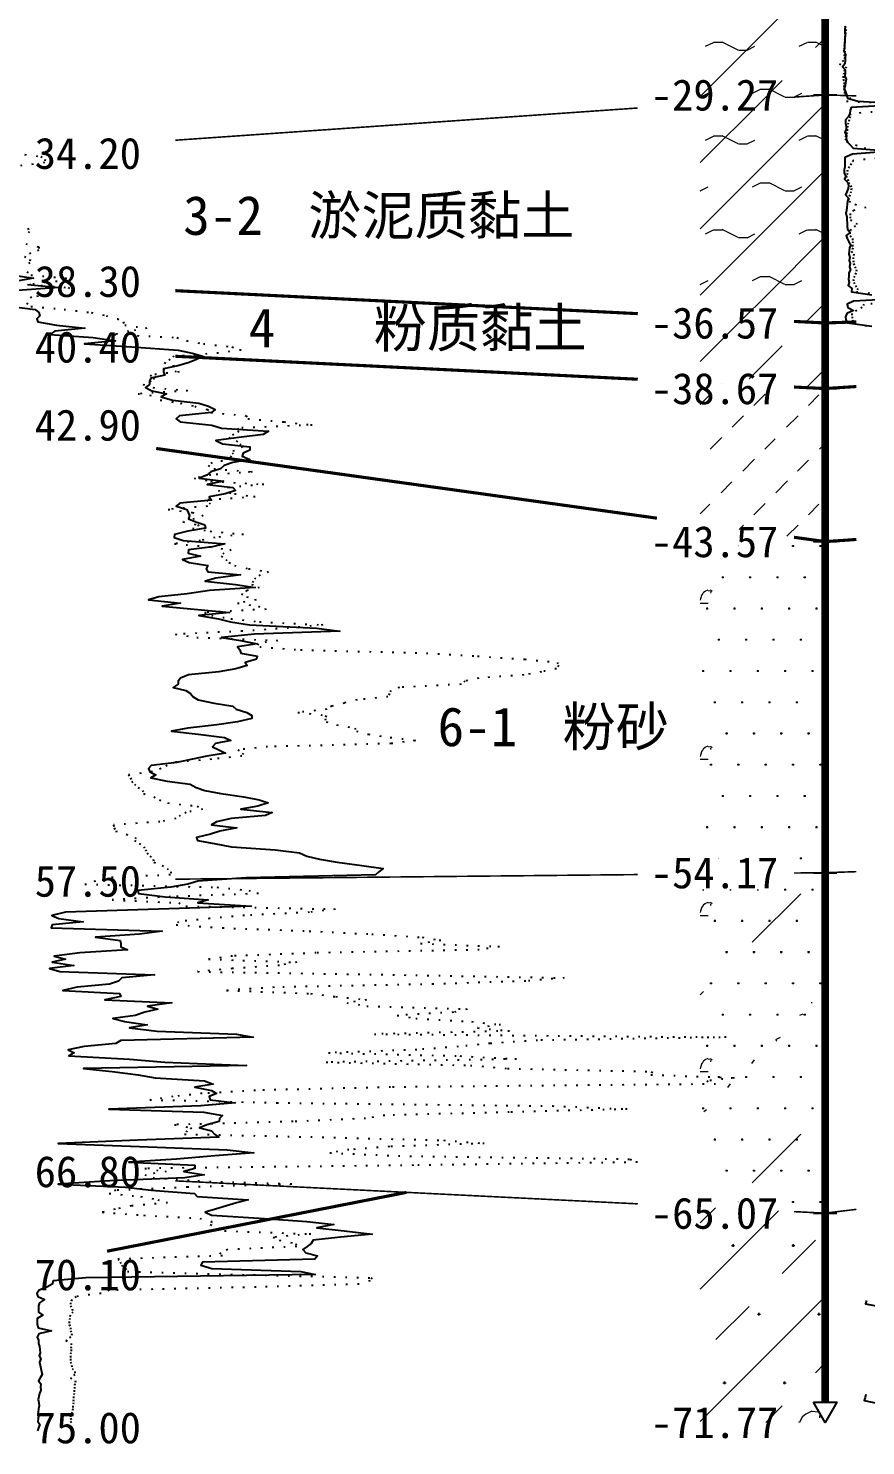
# Model space of a CAD drawing. Extents: x -37 to 3540, y -1485 to 297.
# Drawn here: x 1055.6 to 1109.2, y -1418.6 to -1327.8 of the extents above; entities that cross this region are included whole.
import ezdxf
from ezdxf.enums import TextEntityAlignment as Align

# ---------------------------------------------------------------- set-up
doc = ezdxf.new("R2010")
doc.units = 0
doc.linetypes.add('DOT', pattern=[6.35, 0, -6.35])
for name, color, linetype in [('CURVE', 200, 'CONTINUOUS'), ('HOLE', 41, 'CONTINUOUS'), ('STRATUM', 241, 'CONTINUOUS')]:
    doc.layers.add(name, color=color, linetype=linetype)
doc.layers.add('HATCH', color=7, linetype='CONTINUOUS', lineweight=13)
doc.styles.add('ST', font='')
doc.styles.get('ST').set_extended_font_data('SimSun')
pattern_1 = [(45, (818.5277, -1485), (-4.24264, 4.24264), [10, 0]), (45, (819.5887, -1488.182), (-2.12132, 6.36396), [3, -3])]
pattern_2 = [(82.875, (817.693, -1486.206), (0.0003693, 10.0001764), [0.0893, -80.5337]), (143.13, (817.794, -1486.2818), (-29.999964, 20.000054), [0.12627, -49.87373]), (172.875, (817.9713, -1486.304), (-70.0002457, 9.9996603), [0.17857, -80.44443]), (206.565, (818.1497, -1486.2147), (-9.999705, -9.99969), [0.19954, -22.16046]), (243.435, (818.239, -1486.0363), (9e-06, -9.999696), [0.19954, -22.16146]), (255.964, (818.3282, -1485.679), (-0.0002, -9.999501), [0.36813, -40.86287]), (255.964, (818.6383, -1484.439), (-0.0002, -9.999501), [1.27838, -39.95262]), (255.964, (818.7068, -1484.165), (-0.0002, -9.999501), [0.28235, -40.94865]), (216.87, (818.897, -1483.9108), (-9.999982, -10.000018), [0.12627, -49.87373]), (243.435, (818.796, -1483.9865), (9e-06, -9.999696), [0.19954, -22.16146]), (206.565, (819.0755, -1483.8215), (-9.999705, -9.99969), [0.19954, -22.16046]), (172.875, (819.2527, -1483.8437), (-70.0002457, 9.9996603), [0.17857, -80.44443]), (143.13, (819.3537, -1483.9194), (-29.999964, 20.000054), [0.12627, -49.87373]), (82.875, (819.3426, -1484.008), (0.0003693, 10.0001764), [0.0893, -80.5337]), (0, (818.198, -1484.66), (0, 10), [0.89286, -9.10714]), (0, (818.5527, -1485), (1, 2), [0, -1.75]), (0, (818.5277, -1484.975), (1, 2), [0, -1.75]), (0, (818.5277, -1485), (1, 2), [0, -1.75]), (0, (818.5027, -1485), (1, 2), [0, -1.75]), (0, (818.5277, -1485.025), (1, 2), [0, -1.75])]

msp = doc.modelspace()

# ---------------------------------------------------------------- hatches: boundary and pattern name
at = {"layer": 'HATCH'}
h = msp.add_hatch(dxfattribs=at)
h.set_pattern_fill('YNFNT', color=251, style=0)
h.set_pattern_definition([(45, (818.5277, -1485), (-4.24264, 4.24264), [10, 0]), (45, (819.5887, -1488.182), (-2.12132, 6.36396), [3, -3]), (26.565, (819.6018, -1485.2536), (5.999823, 5.999812), [0.567, -12.849]), (0, (819.035, -1485.2536), (0, 6), [0.567, -5.433]), (26.565, (816.9464, -1485), (5.999823, 5.999812), [0.567, -12.849]), (0, (817.4535, -1484.7464), (0, 6), [0.567, -5.433]), (153.435, (819.0348, -1485.2536), (-5.999818, -5e-06), [1.134, -12.2826]), (26.565, (822.6018, -1482.2536), (5.999823, 5.999812), [0.567, -12.849]), (0, (822.035, -1482.2536), (0, 6), [0.567, -5.433]), (26.565, (819.9464, -1482), (5.999823, 5.999812), [0.567, -12.849]), (0, (820.4535, -1481.7464), (0, 6), [0.567, -5.433]), (153.435, (822.0348, -1482.2536), (-5.999818, -5e-06), [1.134, -12.2826])])
h.paths.add_polyline_path([(1106.601, -1307.114), (1098.601, -1307.224), (1098.601, -1332.671), (1106.601, -1332.114)])
h.paths.add_polyline_path([(1094.531, -1333.603), (1104.089, -1333.603), (1104.089, -1330.67), (1094.531, -1330.67)], flags=9)
h.paths.add_polyline_path([(1094.531, -1308.603), (1104.089, -1308.603), (1104.089, -1305.67), (1094.531, -1305.67)], flags=9)
h = msp.add_hatch(dxfattribs=at)
h.set_pattern_fill('YNNT', color=251, style=0)
h.set_pattern_definition([(45, (818.5277, -1485), (-2.12132, 2.12132), [10, 0]), (26.565, (819.6018, -1485.2536), (5.999823, 5.999812), [0.567, -12.849]), (0, (819.035, -1485.2536), (0, 6), [0.567, -5.433]), (26.565, (816.9464, -1485), (5.999823, 5.999812), [0.567, -12.849]), (0, (817.4535, -1484.7464), (0, 6), [0.567, -5.433]), (153.435, (819.0348, -1485.2536), (-5.999818, -5e-06), [1.134, -12.2826]), (26.565, (822.6018, -1482.2536), (5.999823, 5.999812), [0.567, -12.849]), (0, (822.035, -1482.2536), (0, 6), [0.567, -5.433]), (26.565, (819.9464, -1482), (5.999823, 5.999812), [0.567, -12.849]), (0, (820.4535, -1481.7464), (0, 6), [0.567, -5.433]), (153.435, (822.0348, -1482.2536), (-5.999818, -5e-06), [1.134, -12.2826])])
h.paths.add_polyline_path([(1106.601, -1332.114), (1098.601, -1332.671), (1098.601, -1346.317), (1106.601, -1346.714)])
h.paths.add_polyline_path([(1094.531, -1348.203), (1104.089, -1348.203), (1104.089, -1345.27), (1094.531, -1345.27)], flags=9)
h.paths.add_polyline_path([(1094.531, -1333.603), (1104.089, -1333.603), (1104.089, -1330.67), (1094.531, -1330.67)], flags=9)
h = msp.add_hatch(dxfattribs=at)
h.set_pattern_fill('FZNT', color=32, style=0)
h.set_pattern_definition(pattern_1)
h.paths.add_polyline_path([(1106.601, -1346.714), (1098.601, -1346.317), (1098.601, -1350.517), (1106.601, -1350.914)])
h.paths.add_polyline_path([(1094.531, -1352.403), (1104.089, -1352.403), (1104.089, -1349.47), (1094.531, -1349.47)], flags=9)
h.paths.add_polyline_path([(1094.531, -1348.203), (1104.089, -1348.203), (1104.089, -1345.27), (1094.531, -1345.27)], flags=9)
h = msp.add_hatch(dxfattribs=at)
h.set_pattern_fill('NZFT', color=52, style=0)
h.set_pattern_definition([(45, (818.5277, -1485), (-6e-07, 6.99998), [0.9473, -8.9522]), (45, (819.9277, -1483.6), (-6e-07, 6.99998), [0.9869, -8.9126]), (45, (821.3277, -1482.2), (-6e-07, 6.99998), [1.06018, -8.83931]), (45, (822.7277, -1480.8), (-6e-07, 6.99998), [0.94918, -8.95032]), (45, (824.1277, -1479.4), (-6e-07, 6.99998), [1.0365, -8.863]), (45, (822.0277, -1485), (-6e-07, 6.99998), [1.01335, -8.88615]), (45, (823.4277, -1483.6), (-6e-07, 6.99998), [1.07896, -12.12037]), (45, (824.8277, -1482.2), (-6e-07, 6.99998), [0.99882, -8.90067]), (45, (819.2277, -1480.8), (-4e-07, 6.99998), [1.05533, -8.84416]), (45, (820.6277, -1479.4), (-4e-07, 6.99998), [1.0365, -8.863])])
h.paths.add_polyline_path([(1106.601, -1350.914), (1098.601, -1350.517), (1098.601, -1359.6), (1106.601, -1360.714)])
h.paths.add_polyline_path([(1094.531, -1362.203), (1104.089, -1362.203), (1104.089, -1359.27), (1094.531, -1359.27)], flags=9)
h.paths.add_polyline_path([(1094.531, -1352.403), (1104.089, -1352.403), (1104.089, -1349.47), (1094.531, -1349.47)], flags=9)
h = msp.add_hatch(dxfattribs=at)
h.set_pattern_fill('FS', color=142, style=0)
h.set_pattern_definition(pattern_2)
h.paths.add_polyline_path([(1106.601, -1360.714), (1098.601, -1359.6), (1098.601, -1381.994), (1106.601, -1381.914)])
h.paths.add_polyline_path([(1094.534, -1383.4), (1104.087, -1383.4), (1104.087, -1380.484), (1094.534, -1380.484)], flags=9)
h.paths.add_polyline_path([(1094.531, -1362.203), (1104.089, -1362.203), (1104.089, -1359.27), (1094.531, -1359.27)], flags=9)
h = msp.add_hatch(dxfattribs=at)
h.set_pattern_fill('FS', color=142, style=0)
h.set_pattern_definition(pattern_2)
h.paths.add_polyline_path([(1106.601, -1381.914), (1098.601, -1381.994), (1098.601, -1403.317), (1106.601, -1403.714)])
h.paths.add_polyline_path([(1094.531, -1405.203), (1104.089, -1405.203), (1104.089, -1402.27), (1094.531, -1402.27)], flags=9)
h.paths.add_polyline_path([(1094.534, -1383.4), (1104.087, -1383.4), (1104.087, -1380.484), (1094.534, -1380.484)], flags=9)
h = msp.add_hatch(dxfattribs=at)
h.set_pattern_fill('SZFT', color=142, scale=2.2, style=0)
h.set_pattern_definition([(45, (818.528, -1485), (-2e-06, 15.39996), [4.3383, -17.4406]), (45, (824.716, -1478.777), (-2e-06, 15.39996), [4.3861, -17.3928]), (45, (829.676, -1473.819), (-2e-06, 15.39996), [3.98994, -17.78894]), (26.565, (818.528, -1477.3), (15.4, 15.4), [0.2123, -34.22315]), (36.8699, (820.0677, -1475.76), (15.4, 15.4), [0.43504, -76.56496]), (315, (826.228, -1469.653), (15.39996, 3e-06), [0.0727, -21.7062]), (26.565, (826.228, -1485), (15.4, 15.4), [0.31845, -34.117]), (26.565, (827.768, -1483.46), (15.4, 15.4), [0.2316, -34.2038]), (90, (828.538, -1482.69), (-15.4, -1e-06), [0.0633, -15.3367]), (26.565, (829.308, -1481.92), (15.4, 15.4), [0.2002, -68.6707]), (36.8699, (830.8477, -1480.38), (15.4, 15.4), [0.2435, -76.7565]), (45, (832.388, -1478.84), (-5e-07, 15.39996), [0.24005, -21.53884]), (315, (833.739, -1477.195), (15.39996, 3e-06), [0.0727, -21.7062]), (36.8699, (821.6077, -1474.22), (15.4, 15.4), [0.2249, -76.7751]), (53.1301, (823.1477, -1472.68), (30.8, 46.2), [0.29564, -76.70436]), (53.1301, (824.6877, -1471.14), (30.8, 46.2), [0.27774, -76.72226])])
h.paths.add_polyline_path([(1106.601, -1381.914), (1098.601, -1381.994), (1098.601, -1403.317), (1106.601, -1403.714)])
h.paths.add_polyline_path([(1094.531, -1405.203), (1104.089, -1405.203), (1104.089, -1402.27), (1094.531, -1402.27)], flags=9)
h.paths.add_polyline_path([(1094.534, -1383.4), (1104.087, -1383.4), (1104.087, -1380.484), (1094.534, -1380.484)], flags=9)
h = msp.add_hatch(dxfattribs=at)
h.set_pattern_fill('FZNT', color=32, style=0)
h.set_pattern_definition(pattern_1)
h.paths.add_polyline_path([(1106.601, -1403.714), (1098.601, -1403.317), (1098.601, -1417.114), (1106.601, -1417.114), (1105.851, -1415.815), (1106.601, -1415.815)])
h.paths.add_polyline_path([(1094.534, -1418.6), (1104.087, -1418.6), (1104.087, -1415.684), (1094.534, -1415.684)], flags=9)
h.paths.add_polyline_path([(1094.531, -1405.203), (1104.089, -1405.203), (1104.089, -1402.27), (1094.531, -1402.27)], flags=9)
h = msp.add_hatch(dxfattribs=at)
h.set_pattern_fill('FS', color=32, scale=2.2, style=0)
h.set_pattern_definition([(82.875, (816.6915, -1487.6533), (0.000812, 22.000388), [0.1964, -177.1742]), (143.13, (816.9138, -1487.82), (-65.99992, 44.00012), [0.2778, -109.7222]), (172.875, (817.3036, -1487.8687), (-154.00054, 21.999253), [0.3929, -176.9777]), (206.565, (817.696, -1487.672), (-21.99935, -21.9993), [0.439, -48.753]), (243.435, (817.893, -1487.28), (2e-05, -21.99933), [0.439, -48.7552]), (255.964, (818.089, -1486.494), (-0.00044, -21.9989), [0.8099, -89.8983]), (255.964, (818.771, -1483.7656), (-0.00044, -21.9989), [2.8124, -87.8958]), (255.964, (818.9217, -1483.163), (-0.00044, -21.9989), [0.6212, -90.087]), (216.87, (819.3402, -1482.6037), (-21.99996, -22.00004), [0.2778, -109.7222]), (243.435, (819.118, -1482.77), (2e-05, -21.99933), [0.439, -48.7552]), (206.565, (819.733, -1482.407), (-21.99935, -21.9993), [0.439, -48.753]), (172.875, (820.1227, -1482.456), (-154.00054, 21.999253), [0.3929, -176.9777]), (143.13, (820.345, -1482.6228), (-65.99992, 44.00012), [0.2778, -109.7222]), (82.875, (820.3206, -1482.8177), (0.000812, 22.000388), [0.1964, -177.1742]), (0, (817.802, -1484.252), (0, 22), [1.9643, -20.0357]), (0, (818.5827, -1485), (2.2, 4.4), [0, -3.85]), (0, (818.5277, -1484.945), (2.2, 4.4), [0, -3.85]), (0, (818.5277, -1485), (2.2, 4.4), [0, -3.85]), (0, (818.4727, -1485), (2.2, 4.4), [0, -3.85]), (0, (818.5277, -1485.055), (2.2, 4.4), [0, -3.85])])
h.paths.add_polyline_path([(1106.601, -1403.714), (1098.601, -1403.317), (1098.601, -1417.114), (1106.601, -1417.114), (1105.851, -1415.815), (1106.601, -1415.815)])
h.paths.add_polyline_path([(1094.534, -1418.6), (1104.087, -1418.6), (1104.087, -1415.684), (1094.534, -1415.684)], flags=9)
h.paths.add_polyline_path([(1094.531, -1405.203), (1104.089, -1405.203), (1104.089, -1402.27), (1094.531, -1402.27)], flags=9)

# ---------------------------------------------------------------- linework, layer by layer
at = {"layer": 'CURVE', "color": 100, "linetype": 'DOT', "ltscale": 0.1}
for points in [[(1107.861, -1327.714), (1107.931, -1327.914), (1107.911, -1328.114), (1107.871, -1328.314), (1107.851, -1328.514), (1107.841, -1328.714), (1107.841, -1328.914), (1107.801, -1329.114), (1107.851, -1329.314), (1107.801, -1329.514), (1107.861, -1329.714), (1107.771, -1329.914), (1107.521, -1330.114), (1107.941, -1330.314), (1107.851, -1330.514), (1107.791, -1330.714), (1107.751, -1330.914), (1107.761, -1331.114), (1107.821, -1331.314), (1107.801, -1331.514), (1107.801, -1331.714), (1107.841, -1331.914), (1107.841, -1332.114), (1108.241, -1332.314), (1107.971, -1332.514), (1112.771, -1332.714)], [(1111.081, -1333.114), (1108.191, -1333.314), (1108.201, -1333.514), (1108.141, -1333.714), (1108.071, -1333.914), (1108.031, -1334.114), (1108.001, -1334.314), (1108.001, -1334.514), (1107.931, -1334.714), (1107.871, -1334.914), (1107.971, -1335.114), (1108.551, -1335.314), (1109.101, -1335.514), (1112.171, -1335.714)], [(1054.601, -1335.85), (1056.371, -1336.05), (1056.651, -1336.25), (1056.611, -1336.45), (1055.071, -1336.65)], [(1110.621, -1336.114), (1108.421, -1336.314), (1108.261, -1336.514), (1108.161, -1336.714), (1108.011, -1336.914), (1108.031, -1337.114), (1107.951, -1337.314), (1108.051, -1337.514), (1108.101, -1337.714), (1108.231, -1337.914), (1108.291, -1338.114), (1108.251, -1338.314), (1108.171, -1338.514), (1108.101, -1338.714), (1108.131, -1338.914), (1108.501, -1339.114), (1109.211, -1339.314), (1108.411, -1339.514), (1108.201, -1339.714), (1108.201, -1339.914), (1108.211, -1340.114), (1108.621, -1340.314), (1108.541, -1340.514), (1108.241, -1340.714), (1108.151, -1340.914), (1108.191, -1341.114), (1108.351, -1341.314), (1108.361, -1341.514), (1108.341, -1341.714), (1108.361, -1341.914), (1108.291, -1342.114), (1108.431, -1342.314), (1108.401, -1342.514), (1108.401, -1342.714), (1108.421, -1342.914), (1108.491, -1343.114), (1108.601, -1343.314), (1108.561, -1343.514), (1108.471, -1343.714), (1108.401, -1343.914), (1108.431, -1344.114), (1108.551, -1344.314), (1108.701, -1344.514), (1108.601, -1344.714), (1110.421, -1344.914)], [(1055.531, -1340.65), (1055.621, -1340.85), (1055.511, -1341.05)], [(1055.401, -1341.65), (1056.251, -1341.85), (1056.241, -1342.05), (1055.731, -1342.25), (1055.331, -1342.45), (1055.691, -1342.65), (1055.661, -1342.85), (1055.331, -1343.05)], [(1055.471, -1343.45), (1055.741, -1343.65), (1058.011, -1343.85), (1057.411, -1344.05), (1055.641, -1344.25), (1058.121, -1344.45), (1058.421, -1344.65), (1057.661, -1344.85), (1055.781, -1345.05), (1055.471, -1345.25)], [(1055.451, -1345.45), (1055.731, -1345.65), (1057.861, -1345.85), (1059.601, -1346.05), (1060.551, -1346.25), (1061.271, -1346.45), (1061.651, -1346.65), (1061.741, -1346.85), (1063.161, -1347.05), (1061.991, -1347.25), (1061.081, -1347.45), (1065.091, -1347.65), (1065.701, -1347.85), (1066.781, -1348.05), (1068.611, -1348.25), (1069.191, -1348.45), (1067.741, -1348.65), (1064.891, -1348.85), (1064.651, -1349.05), (1064.271, -1349.25), (1064.901, -1349.45), (1064.221, -1349.65), (1065.231, -1349.85), (1063.371, -1350.05), (1063.641, -1350.25), (1063.441, -1350.45), (1062.911, -1350.65), (1063.551, -1350.85), (1065.771, -1351.05), (1062.601, -1351.25), (1064.201, -1351.45), (1064.021, -1351.65), (1065.301, -1351.85), (1066.231, -1352.05), (1067.031, -1352.25), (1067.261, -1352.45), (1069.521, -1352.65), (1069.631, -1352.85), (1071.931, -1353.05), (1073.741, -1353.25), (1068.961, -1353.45), (1069.051, -1353.65), (1068.741, -1353.85), (1068.401, -1354.05), (1068.881, -1354.25), (1069.111, -1354.45), (1069.301, -1354.65), (1068.711, -1354.85), (1068.691, -1355.05), (1068.501, -1355.25), (1068.731, -1355.45), (1067.341, -1355.65), (1067.081, -1355.85), (1067.451, -1356.05), (1069.901, -1356.25), (1067.261, -1356.45), (1066.181, -1356.65), (1067.241, -1356.85), (1070.651, -1357.05), (1068.401, -1357.25), (1067.721, -1357.45), (1068.781, -1357.65), (1070.091, -1357.85), (1066.991, -1358.05), (1067.221, -1358.25), (1067.041, -1358.45), (1064.531, -1358.65), (1066.071, -1358.85), (1066.771, -1359.05), (1066.201, -1359.25), (1065.471, -1359.45), (1066.491, -1359.65), (1066.081, -1359.85), (1067.191, -1360.05), (1069.341, -1360.25), (1067.521, -1360.45), (1066.581, -1360.65), (1064.941, -1360.85), (1067.181, -1361.05), (1068.561, -1361.25), (1068.081, -1361.45), (1067.921, -1361.65), (1068.211, -1361.85), (1068.421, -1362.05), (1068.771, -1362.25), (1069.671, -1362.45), (1070.961, -1362.65), (1070.411, -1362.85), (1070.121, -1363.05), (1069.961, -1363.25), (1069.871, -1363.45), (1070.361, -1363.65), (1069.561, -1363.85), (1069.211, -1364.05), (1069.551, -1364.25), (1070.151, -1364.45), (1068.971, -1364.65), (1070.311, -1364.85), (1070.791, -1365.05), (1066.861, -1365.25), (1067.291, -1365.45), (1068.541, -1365.65), (1070.371, -1365.85), (1074.421, -1366.05), (1072.241, -1366.25), (1069.281, -1366.45), (1064.981, -1366.65), (1066.351, -1366.85), (1071.531, -1367.05), (1070.241, -1367.25), (1070.391, -1367.45), (1073.001, -1367.65), (1081.061, -1367.85), (1084.341, -1368.05), (1087.361, -1368.25), (1089.431, -1368.45), (1089.541, -1368.65), (1089.391, -1368.85), (1088.431, -1369.05), (1087.301, -1369.25), (1084.411, -1369.45), (1083.531, -1369.65), (1083.281, -1369.85), (1079.331, -1370.05), (1078.781, -1370.25), (1078.701, -1370.45), (1078.601, -1370.65), (1076.621, -1370.85), (1075.801, -1371.05), (1075.011, -1371.25), (1074.681, -1371.45), (1072.831, -1371.65), (1074.641, -1371.85), (1074.571, -1372.05), (1074.651, -1372.25), (1075.311, -1372.45), (1076.481, -1372.65), (1076.581, -1372.85), (1077.341, -1373.05), (1078.751, -1373.25), (1080.361, -1373.45), (1078.791, -1373.65), (1070.891, -1373.85), (1068.991, -1374.05), (1069.331, -1374.25), (1069.251, -1374.45), (1067.301, -1374.65), (1064.931, -1374.85), (1064.471, -1375.05), (1064.071, -1375.25), (1063.521, -1375.45), (1061.981, -1375.65), (1062.121, -1375.85), (1062.201, -1376.05), (1062.361, -1376.25), (1062.601, -1376.45), (1062.891, -1376.65), (1062.951, -1376.85), (1063.601, -1377.05), (1063.971, -1377.25), (1064.491, -1377.45), (1066.391, -1377.65), (1066.731, -1377.85), (1065.671, -1378.05), (1065.301, -1378.25), (1065.021, -1378.45), (1064.001, -1378.65), (1061.031, -1378.85), (1061.061, -1379.05), (1061.161, -1379.25), (1061.841, -1379.45), (1062.451, -1379.65), (1062.361, -1379.85), (1062.661, -1380.05), (1062.961, -1380.25), (1063.081, -1380.45), (1063.171, -1380.65), (1063.361, -1380.85), (1063.571, -1381.05), (1063.611, -1381.25), (1064.141, -1381.45), (1064.451, -1381.65), (1064.701, -1381.85), (1064.671, -1382.05), (1060.471, -1382.25), (1059.871, -1382.45), (1059.191, -1382.65), (1067.651, -1382.85), (1069.691, -1383.05), (1070.311, -1383.25), (1064.681, -1383.45), (1060.931, -1383.65), (1065.201, -1383.85), (1065.661, -1384.05), (1075.211, -1384.25), (1073.561, -1384.45), (1069.411, -1384.65), (1067.181, -1384.85), (1065.181, -1385.05), (1065.041, -1385.25), (1068.001, -1385.45), (1073.551, -1385.65), (1077.561, -1385.85), (1080.801, -1386.05), (1081.981, -1386.25), (1080.691, -1386.45), (1085.741, -1386.65), (1084.451, -1386.85), (1074.011, -1387.05), (1068.641, -1387.25), (1067.111, -1387.45), (1072.761, -1387.65), (1071.651, -1387.85), (1068.631, -1388.05), (1066.411, -1388.25), (1078.911, -1388.45), (1089.891, -1388.65), (1087.421, -1388.85), (1081.511, -1389.05), (1071.311, -1389.25), (1068.261, -1389.45), (1073.641, -1389.65), (1075.241, -1389.85), (1077.221, -1390.05), (1075.961, -1390.25), (1077.241, -1390.45), (1083.671, -1390.65), (1082.791, -1390.85), (1079.191, -1391.05), (1080.381, -1391.25), (1083.951, -1391.45), (1085.811, -1391.65), (1084.341, -1391.85), (1086.381, -1392.05), (1077.731, -1392.25), (1100.251, -1392.45), (1088.181, -1392.65), (1085.141, -1392.85), (1083.101, -1393.05), (1080.451, -1393.25), (1074.791, -1393.45), (1083.201, -1393.65), (1086.831, -1393.85), (1074.641, -1394.05), (1083.881, -1394.25), (1086.261, -1394.45), (1095.521, -1394.65), (1095.431, -1394.85), (1100.781, -1395.05), (1099.011, -1395.25), (1099.581, -1395.45), (1078.771, -1395.65), (1070.111, -1395.85), (1066.701, -1396.05), (1064.831, -1396.25), (1063.351, -1396.45), (1071.481, -1396.65), (1089.131, -1396.85), (1093.921, -1397.05), (1086.371, -1397.25), (1078.391, -1397.45), (1077.171, -1397.65), (1072.531, -1397.85), (1064.941, -1398.05), (1066.011, -1398.25), (1065.731, -1398.45), (1065.571, -1398.65), (1074.401, -1398.85), (1082.161, -1399.05), (1084.771, -1399.25), (1078.701, -1399.45), (1076.101, -1399.65), (1074.881, -1399.85), (1079.271, -1400.05), (1094.101, -1400.25), (1094.571, -1400.45), (1080.231, -1400.65), (1063.041, -1400.85), (1064.401, -1401.05), (1063.031, -1401.25), (1063.561, -1401.45), (1066.431, -1401.65), (1072.451, -1401.85), (1065.771, -1402.05), (1061.171, -1402.25), (1060.751, -1402.45), (1062.761, -1402.65), (1063.861, -1402.85), (1064.491, -1403.05), (1062.171, -1403.25), (1061.131, -1403.45), (1060.301, -1403.65), (1062.951, -1403.85), (1066.551, -1404.05), (1067.321, -1404.25), (1067.221, -1404.45), (1067.791, -1404.65), (1068.141, -1404.85), (1073.651, -1405.05), (1071.241, -1405.25), (1071.641, -1405.45), (1072.691, -1405.65), (1072.761, -1405.85), (1068.341, -1406.05), (1067.821, -1406.25), (1068.001, -1406.45), (1061.301, -1406.65), (1061.461, -1406.85), (1061.531, -1407.05), (1061.791, -1407.25), (1061.911, -1407.45), (1069.261, -1407.65), (1077.591, -1407.85), (1077.451, -1408.05), (1076.741, -1408.25), (1070.151, -1408.45), (1060.751, -1408.65), (1060.231, -1408.85), (1058.631, -1409.05), (1058.351, -1409.25), (1058.261, -1409.45), (1058.261, -1409.65), (1058.381, -1409.85), (1058.421, -1410.05), (1058.241, -1410.25), (1058.221, -1410.45), (1058.191, -1410.65), (1058.191, -1410.85), (1058.261, -1411.05), (1058.281, -1411.25), (1058.361, -1411.45), (1058.291, -1411.65), (1057.961, -1411.85), (1058.311, -1412.05), (1058.301, -1412.25), (1058.311, -1412.45), (1058.301, -1412.65), (1058.261, -1412.85), (1058.261, -1413.05), (1058.281, -1413.25), (1058.341, -1413.45), (1058.381, -1413.65), (1058.541, -1413.85), (1058.541, -1414.05), (1058.261, -1414.25), (1058.581, -1414.45), (1058.541, -1414.65), (1058.531, -1414.85), (1058.511, -1415.05), (1058.501, -1415.25), (1058.461, -1415.45), (1058.451, -1415.65), (1058.461, -1415.85), (1058.421, -1416.05), (1058.411, -1416.25), (1058.381, -1416.45), (1058.271, -1416.65), (1058.281, -1416.85), (1058.341, -1417.05), (1058.061, -1417.25), (1058.341, -1417.45), (1058.341, -1417.65)], [(1114.021, -1345.314), (1109.071, -1345.514), (1108.961, -1345.714), (1108.621, -1345.914), (1108.311, -1346.114), (1108.321, -1346.314), (1108.341, -1346.514), (1108.421, -1346.714), (1109.271, -1346.914)]]:
    msp.add_lwpolyline(points, dxfattribs=at)
at = {"layer": 'CURVE', "color": 30, "linetype": 'Continuous'}
for points in [[(1107.871, -1327.714), (1107.851, -1327.914), (1107.851, -1328.114), (1107.871, -1328.314), (1107.861, -1328.514), (1107.861, -1328.714), (1107.831, -1328.914), (1107.841, -1329.114), (1107.801, -1329.314), (1107.901, -1329.514), (1107.881, -1329.714), (1107.871, -1329.914), (1107.851, -1330.114), (1107.701, -1330.314), (1107.881, -1330.514), (1107.871, -1330.714), (1107.851, -1330.914), (1107.951, -1331.114), (1107.911, -1331.314), (1107.881, -1331.514), (1107.821, -1331.714), (1107.891, -1331.914), (1107.971, -1332.114), (1108.021, -1332.314), (1108.701, -1332.514), (1111.941, -1332.714), (1108.261, -1332.914), (1108.201, -1333.114), (1108.171, -1333.314), (1108.071, -1333.514), (1107.911, -1333.714), (1107.901, -1333.914), (1107.951, -1334.114), (1107.941, -1334.314), (1107.861, -1334.514), (1107.971, -1334.714), (1107.941, -1334.914), (1108.001, -1335.114), (1108.191, -1335.314), (1108.381, -1335.514), (1110.821, -1335.714), (1108.351, -1335.914), (1107.851, -1336.114), (1107.851, -1336.314), (1107.851, -1336.514), (1107.851, -1336.714), (1107.821, -1336.914), (1107.811, -1337.114), (1107.921, -1337.314), (1107.841, -1337.514), (1108.041, -1337.714), (1108.101, -1337.914), (1108.071, -1338.114), (1107.981, -1338.314), (1107.891, -1338.514), (1108.101, -1338.714), (1108.021, -1338.914), (1108.011, -1339.114), (1107.991, -1339.314), (1107.971, -1339.514), (1107.921, -1339.714), (1107.981, -1339.914), (1107.981, -1340.114), (1108.011, -1340.314), (1108.011, -1340.514), (1108.031, -1340.714), (1108.201, -1340.914), (1107.951, -1341.114), (1108.011, -1341.314), (1108.111, -1341.514), (1108.241, -1341.714), (1108.161, -1341.914), (1108.131, -1342.114), (1108.111, -1342.314), (1108.171, -1342.514), (1108.131, -1342.714), (1108.201, -1342.914), (1108.151, -1343.114), (1108.221, -1343.314), (1108.111, -1343.514), (1108.111, -1343.714), (1108.101, -1343.914), (1108.141, -1344.114), (1108.071, -1344.314), (1108.301, -1344.514), (1108.281, -1344.714), (1109.591, -1344.914)], [(1054.631, -1343.65), (1055.901, -1343.85), (1054.701, -1344.05)], [(1055.521, -1344.25), (1057.541, -1344.45), (1054.581, -1344.65)], [(1054.511, -1345.65), (1056.001, -1345.85), (1056.251, -1346.05), (1056.301, -1346.25), (1056.121, -1346.45), (1056.181, -1346.65), (1057.371, -1346.85), (1059.191, -1347.05), (1057.271, -1347.25), (1056.951, -1347.45), (1059.731, -1347.65), (1061.151, -1347.85), (1059.161, -1348.05), (1062.201, -1348.25), (1065.171, -1348.45), (1066.071, -1348.65), (1066.741, -1348.85), (1066.331, -1349.05), (1065.861, -1349.25), (1065.151, -1349.45), (1064.231, -1349.65), (1064.221, -1349.85), (1064.311, -1350.05), (1063.421, -1350.25), (1063.321, -1350.45), (1063.331, -1350.65), (1063.071, -1350.85), (1063.481, -1351.05), (1064.411, -1351.25), (1064.081, -1351.45), (1064.801, -1351.65), (1066.481, -1351.85), (1067.101, -1352.05), (1067.531, -1352.25), (1067.301, -1352.45), (1065.251, -1352.65), (1065.041, -1352.85), (1065.301, -1353.05), (1067.321, -1353.25), (1067.951, -1353.45), (1070.961, -1353.65), (1070.601, -1353.85), (1069.051, -1354.05), (1067.571, -1354.25), (1068.011, -1354.45), (1069.751, -1354.65), (1069.751, -1354.85), (1069.331, -1355.05), (1069.261, -1355.25), (1069.751, -1355.45), (1068.661, -1355.65), (1068.101, -1355.85), (1067.881, -1356.05), (1067.261, -1356.25), (1067.001, -1356.45), (1066.511, -1356.65), (1068.061, -1356.85), (1067.021, -1357.05), (1068.671, -1357.25), (1068.841, -1357.45), (1068.171, -1357.65), (1067.141, -1357.85), (1067.311, -1358.05), (1065.271, -1358.25), (1065.031, -1358.45), (1065.721, -1358.65), (1065.811, -1358.85), (1065.881, -1359.05), (1065.821, -1359.25), (1066.291, -1359.45), (1066.871, -1359.65), (1066.911, -1359.85), (1065.791, -1360.05), (1064.921, -1360.25), (1064.901, -1360.45), (1065.481, -1360.65), (1068.151, -1360.85), (1067.361, -1361.05), (1065.821, -1361.25), (1065.801, -1361.45), (1066.601, -1361.65), (1065.441, -1361.85), (1065.861, -1362.05), (1067.071, -1362.25), (1066.961, -1362.45), (1067.061, -1362.65), (1069.161, -1362.85), (1067.581, -1363.05), (1066.901, -1363.25), (1068.841, -1363.45), (1070.101, -1363.65), (1067.181, -1363.85), (1065.751, -1364.05), (1063.921, -1364.25), (1063.271, -1364.45), (1065.321, -1364.65), (1064.141, -1364.85), (1066.191, -1365.05), (1068.451, -1365.25), (1066.491, -1365.45), (1067.741, -1365.65), (1068.511, -1365.85), (1069.741, -1366.05), (1074.021, -1366.25), (1075.521, -1366.45), (1070.061, -1366.65), (1067.931, -1366.85), (1069.151, -1367.05), (1070.221, -1367.25), (1068.971, -1367.45), (1069.111, -1367.65), (1069.171, -1367.85), (1070.231, -1368.05), (1070.191, -1368.25), (1069.451, -1368.45), (1069.581, -1368.65), (1068.851, -1368.85), (1067.771, -1369.05), (1065.831, -1369.25), (1065.321, -1369.45), (1065.161, -1369.65), (1065.161, -1369.85), (1064.851, -1370.05), (1065.651, -1370.25), (1065.961, -1370.45), (1066.121, -1370.65), (1066.451, -1370.85), (1067.471, -1371.05), (1068.671, -1371.25), (1068.881, -1371.45), (1069.571, -1371.65), (1069.881, -1371.85), (1069.881, -1372.05), (1068.971, -1372.25), (1067.641, -1372.45), (1065.781, -1372.65), (1064.741, -1372.85), (1066.451, -1373.05), (1068.131, -1373.25), (1068.531, -1373.45), (1067.551, -1373.65), (1067.361, -1373.85), (1067.761, -1374.05), (1068.191, -1374.25), (1067.001, -1374.45), (1066.091, -1374.65), (1065.071, -1374.85), (1063.441, -1375.05), (1063.261, -1375.25), (1063.341, -1375.45), (1063.741, -1375.65), (1063.411, -1375.85), (1064.451, -1376.05), (1065.941, -1376.25), (1066.311, -1376.45), (1066.881, -1376.65), (1067.891, -1376.85), (1069.361, -1377.05), (1070.351, -1377.25), (1070.921, -1377.45), (1070.261, -1377.65), (1069.171, -1377.85), (1071.181, -1378.05), (1070.761, -1378.25), (1068.561, -1378.45), (1067.631, -1378.65), (1067.301, -1378.85), (1068.921, -1379.05), (1067.831, -1379.25), (1067.241, -1379.45), (1066.331, -1379.65), (1066.411, -1379.85), (1067.481, -1380.05), (1068.591, -1380.25), (1071.371, -1380.45), (1072.931, -1380.65), (1073.411, -1380.85), (1074.221, -1381.05), (1075.351, -1381.25), (1076.931, -1381.45), (1078.301, -1381.65), (1078.021, -1381.85), (1077.801, -1382.05), (1069.531, -1382.25), (1066.421, -1382.45), (1065.791, -1382.65), (1064.691, -1382.85), (1062.581, -1383.05), (1062.631, -1383.25), (1064.331, -1383.45), (1067.081, -1383.65), (1066.421, -1383.85), (1069.841, -1384.05), (1063.901, -1384.25), (1057.961, -1384.45), (1057.081, -1384.65), (1057.531, -1384.85), (1059.081, -1385.05), (1057.101, -1385.25), (1057.041, -1385.45), (1064.131, -1385.65), (1062.681, -1385.85), (1059.871, -1386.05), (1061.451, -1386.25), (1061.491, -1386.45), (1061.491, -1386.65), (1061.931, -1386.85), (1058.861, -1387.05), (1057.221, -1387.25), (1057.961, -1387.45), (1057.091, -1387.65), (1058.491, -1387.85), (1056.921, -1388.05), (1057.591, -1388.25), (1063.651, -1388.45), (1061.561, -1388.65), (1061.341, -1388.85), (1060.771, -1389.05), (1058.701, -1389.25), (1057.771, -1389.45), (1061.401, -1389.65), (1061.491, -1389.85), (1060.471, -1390.05), (1064.751, -1390.25), (1063.201, -1390.45), (1063.871, -1390.65), (1063.031, -1390.85), (1062.421, -1391.05), (1060.981, -1391.25), (1061.731, -1391.45), (1063.191, -1391.65), (1062.051, -1391.85), (1063.811, -1392.05), (1068.891, -1392.25), (1069.971, -1392.45), (1061.491, -1392.65), (1061.181, -1392.85), (1059.141, -1393.05), (1058.111, -1393.25), (1058.501, -1393.45), (1058.161, -1393.65), (1062.051, -1393.85), (1064.311, -1394.05), (1069.541, -1394.25), (1059.101, -1394.45), (1060.931, -1394.65), (1062.611, -1394.85), (1063.691, -1395.05), (1066.861, -1395.25), (1067.411, -1395.45), (1066.241, -1395.65), (1067.291, -1395.85), (1067.611, -1396.05), (1067.151, -1396.25), (1067.211, -1396.45), (1068.821, -1396.65), (1066.621, -1396.85), (1060.721, -1397.05), (1066.811, -1397.25), (1068.011, -1397.45), (1067.821, -1397.65), (1067.791, -1397.85), (1067.011, -1398.05), (1066.541, -1398.25), (1067.311, -1398.45), (1067.501, -1398.65), (1067.761, -1398.85), (1062.581, -1399.05), (1057.471, -1399.25), (1062.691, -1399.45), (1068.311, -1399.65), (1070.001, -1399.85), (1067.511, -1400.05), (1065.051, -1400.25), (1062.011, -1400.45), (1066.231, -1400.65), (1066.241, -1400.85), (1065.531, -1401.05), (1066.831, -1401.25), (1065.591, -1401.45), (1060.791, -1401.65), (1057.471, -1401.85), (1061.791, -1402.05), (1063.431, -1402.25), (1066.221, -1402.45), (1066.391, -1402.65), (1069.651, -1402.85), (1068.891, -1403.05), (1068.261, -1403.25), (1067.551, -1403.45), (1066.891, -1403.65), (1067.301, -1403.85), (1070.701, -1404.05), (1073.401, -1404.25), (1075.131, -1404.45), (1074.051, -1404.65), (1075.791, -1404.85), (1077.591, -1405.05), (1075.571, -1405.25), (1073.801, -1405.45), (1073.691, -1405.65), (1073.431, -1405.85), (1073.151, -1406.05), (1073.351, -1406.25), (1074.081, -1406.45), (1073.921, -1406.65), (1066.731, -1406.85), (1066.621, -1407.05), (1067.321, -1407.25), (1073.031, -1407.45), (1073.941, -1407.65), (1059.251, -1407.85), (1057.151, -1408.05), (1057.091, -1408.25), (1056.761, -1408.45), (1056.271, -1408.65), (1056.121, -1408.85), (1056.171, -1409.05), (1056.601, -1409.25), (1056.281, -1409.45), (1056.221, -1409.65), (1056.221, -1409.85), (1056.221, -1410.05), (1056.491, -1410.25), (1056.131, -1410.45), (1056.131, -1410.65), (1056.141, -1410.85), (1056.201, -1411.05), (1057.061, -1411.25), (1056.251, -1411.45), (1056.131, -1411.65), (1056.231, -1411.85), (1056.221, -1412.05), (1056.291, -1412.25), (1056.301, -1412.45), (1056.321, -1412.65), (1056.271, -1412.85), (1056.361, -1413.05), (1056.291, -1413.25), (1056.321, -1413.45), (1056.371, -1413.65), (1056.411, -1413.85), (1056.461, -1414.05), (1056.331, -1414.25), (1056.231, -1414.45), (1056.371, -1414.65), (1056.351, -1414.85), (1056.371, -1415.05), (1056.281, -1415.25), (1056.251, -1415.45), (1056.211, -1415.65), (1056.251, -1415.85), (1056.261, -1416.05), (1056.221, -1416.25), (1056.201, -1416.45), (1056.241, -1416.65), (1056.191, -1416.85), (1056.171, -1417.05), (1056.311, -1417.25), (1056.221, -1417.45), (1056.161, -1417.65)], [(1112.411, -1345.114), (1108.421, -1345.314), (1108.011, -1345.514), (1108.041, -1345.714), (1108.421, -1345.914), (1107.981, -1346.114), (1107.901, -1346.314), (1107.931, -1346.514), (1108.021, -1346.714), (1109.581, -1346.914)], [(1109.241, -1409.314), (1109.171, -1409.514), (1110.191, -1409.714)], [(1109.211, -1415.314), (1109.151, -1415.514), (1109.091, -1415.714), (1110.131, -1415.914)]]:
    msp.add_lwpolyline(points, dxfattribs=at)
at = {"layer": 'HOLE', "linetype": 'Continuous', "const_width": 0.5}
msp.add_lwpolyline([(1106.601, -1267.114), (1106.601, -1415.815)], dxfattribs=at)
at = {"layer": 'HOLE', "linetype": 'Continuous'}
for points in [[(1105.851, -1332.114), (1107.351, -1332.114)], [(1105.851, -1346.714), (1107.351, -1346.714)], [(1105.851, -1350.914), (1107.351, -1350.914)], [(1105.851, -1360.714), (1107.351, -1360.714)], [(1105.851, -1381.914), (1107.351, -1381.914)], [(1105.851, -1403.714), (1107.351, -1403.714)]]:
    msp.add_lwpolyline(points, dxfattribs=at)
msp.add_lwpolyline([(1105.851, -1415.815), (1107.351, -1415.815), (1106.601, -1417.114)], close=True, dxfattribs=at)
at = {"layer": 'STRATUM', "linetype": 'Continuous'}
for points, const_width in [([(1104.601, -1332.253), (1106.601, -1332.114), (1108.601, -1332.173)], 0.1), ([(1064.981, -1335.014), (1079.791, -1333.982), (1094.601, -1332.95)], 0.1), ([(1064.981, -1344.646), (1079.791, -1345.382), (1094.601, -1346.118)], 0.2), ([(1104.601, -1346.615), (1106.601, -1346.714), (1108.601, -1346.647)], 0.2), ([(1064.981, -1348.846), (1079.791, -1349.582), (1094.601, -1350.318)], 0.2), ([(1104.601, -1350.815), (1106.601, -1350.914), (1108.601, -1350.785)], 0.2), ([(1063.756, -1354.75), (1079.791, -1356.982), (1095.825, -1359.214)], 0.2), ([(1104.601, -1360.436), (1106.601, -1360.714), (1108.601, -1360.577)], 0.2), ([(1064.981, -1382.33), (1079.791, -1382.182), (1094.601, -1382.034)], 0.1), ([(1104.601, -1381.934), (1106.601, -1381.914), (1108.601, -1381.847)], 0.1), ([(1064.981, -1401.646), (1079.791, -1402.382), (1094.601, -1403.118)], 0.1), ([(1060.614, -1406.15), (1066.386, -1405.016), (1079.791, -1402.382)], 0.2), ([(1104.601, -1403.615), (1106.601, -1403.714), (1108.601, -1403.467)], 0.1)]:
    msp.add_lwpolyline(points, dxfattribs=dict(at, const_width=const_width))

# ---------------------------------------------------------------- texts
at = {"layer": 'HOLE', "style": 'ST'}
for s, p in [('-29.27', (1103.601, -1332.114)), ('-36.57', (1103.601, -1346.714)), ('-38.67', (1103.601, -1350.914)), ('-43.57', (1103.601, -1360.714)), ('-54.17', (1103.601, -1381.914)), ('-65.07', (1103.601, -1403.714)), ('-71.77', (1103.601, -1417.114))]:
    msp.add_text(s, height=2, dxfattribs=at).set_placement(p, align=Align.MIDDLE_RIGHT)
for s, p in [('34.20', (1055.981, -1335.85)), ('38.30', (1055.981, -1344.05)), ('40.40', (1055.981, -1348.25)), ('42.90', (1055.981, -1353.25)), ('57.50', (1055.981, -1382.45)), ('66.80', (1055.981, -1401.05)), ('70.10', (1055.981, -1407.65)), ('75.00', (1055.981, -1417.45))]:
    msp.add_text(s, height=2, dxfattribs=at).set_placement(p, align=Align.MIDDLE_LEFT)
at = {"layer": 'STRATUM', "style": 'ST'}
for s, p in [('淤泥质黏土', (1073.492, -1339.825)), ('3-2', (1065.492, -1339.825)), ('粉质黏土', (1077.68, -1347.023)), ('4', (1069.68, -1347.023)), ('粉砂', (1089.78, -1372.563)), ('6-1', (1081.78, -1372.563))]:
    msp.add_text(s, height=2.5, dxfattribs=at).set_placement(p, align=Align.MIDDLE_LEFT)

doc.saveas('drawing.dxf')
